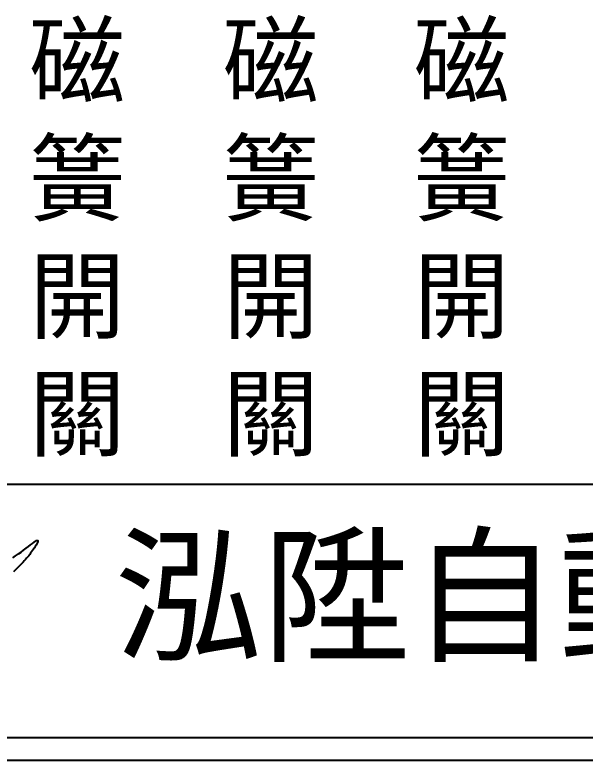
# Model space of a CAD drawing. Extents: x 325 to 612, y 3 to 207.
# Drawn here: x 358.42 to 389.95, y 3 to 44.18 of the extents above; entities that cross this region are included whole.
import ezdxf

# ---------------------------------------------------------------- set-up
doc = ezdxf.new("R2010")
doc.units = 0
for name, color, linetype in [('圖框層', 7, 'CONTINUOUS'), ('標尺寸層', 3, 'CONTINUOUS'), ('輪廓線層', 7, 'CONTINUOUS')]:
    doc.layers.add(name, color=color, linetype=linetype)
doc.styles.add('CNS', font='romanc.shx', dxfattribs={"bigfont": 'chineset.shx'})
doc.styles.add('STSL', font='KAIU.TTF')

msp = doc.modelspace()

# ---------------------------------------------------------------- linework, layer by layer
at = {"layer": '圖框層', "color": 7}
for p, q in [((326.569, 18.25), (611.07, 18.25)), ((326.569, 4.25), (611.07, 4.25)), ((325.319, 3), (612.319, 3))]:
    msp.add_line(p, q, dxfattribs=at)
at = {"layer": '輪廓線層', "color": 1}
msp.add_lwpolyline([(358.303, 14.173), (358.461, 14.281), (358.615, 14.388), (358.763, 14.494), (358.907, 14.599), (359.043, 14.701), (359.171, 14.799), (359.289, 14.889), (359.396, 14.97), (359.489, 15.038), (359.567, 15.091), (359.628, 15.127), (359.671, 15.142), (359.694, 15.137), (359.7, 15.111), (359.69, 15.069), (359.668, 15.014), (359.635, 14.949), (359.594, 14.876), (359.548, 14.8), (359.5, 14.723), (359.45, 14.647), (359.399, 14.573), (359.348, 14.5), (359.296, 14.429), (359.242, 14.359), (359.187, 14.289), (359.13, 14.22), (359.071, 14.151), (359.01, 14.082), (358.946, 14.012), (358.878, 13.939), (358.806, 13.863), (358.729, 13.784), (358.645, 13.699), (358.555, 13.608), (358.457, 13.51), (358.351, 13.404)], dxfattribs=at)

# ---------------------------------------------------------------- texts
at = {"layer": '圖框層', "color": 4, "style": 'STSL'}
msp.add_text('泓陞自動化科技有限公司', height=6, dxfattribs=at).set_placement((363.923, 9.076))
at = {"layer": '標尺寸層', "color": 7, "char_height": 3.9, "width": 4.96081, "attachment_point": 5, "style": 'CNS'}
for insert in [(361.87, 31.684), (372.57, 31.684), (383.126, 31.684)]:
    msp.add_mtext('{\\fDFKai-SB|b0|i0|c136|p65;磁簧開關}', dxfattribs=dict(at, insert=insert))

doc.saveas('drawing.dxf')
